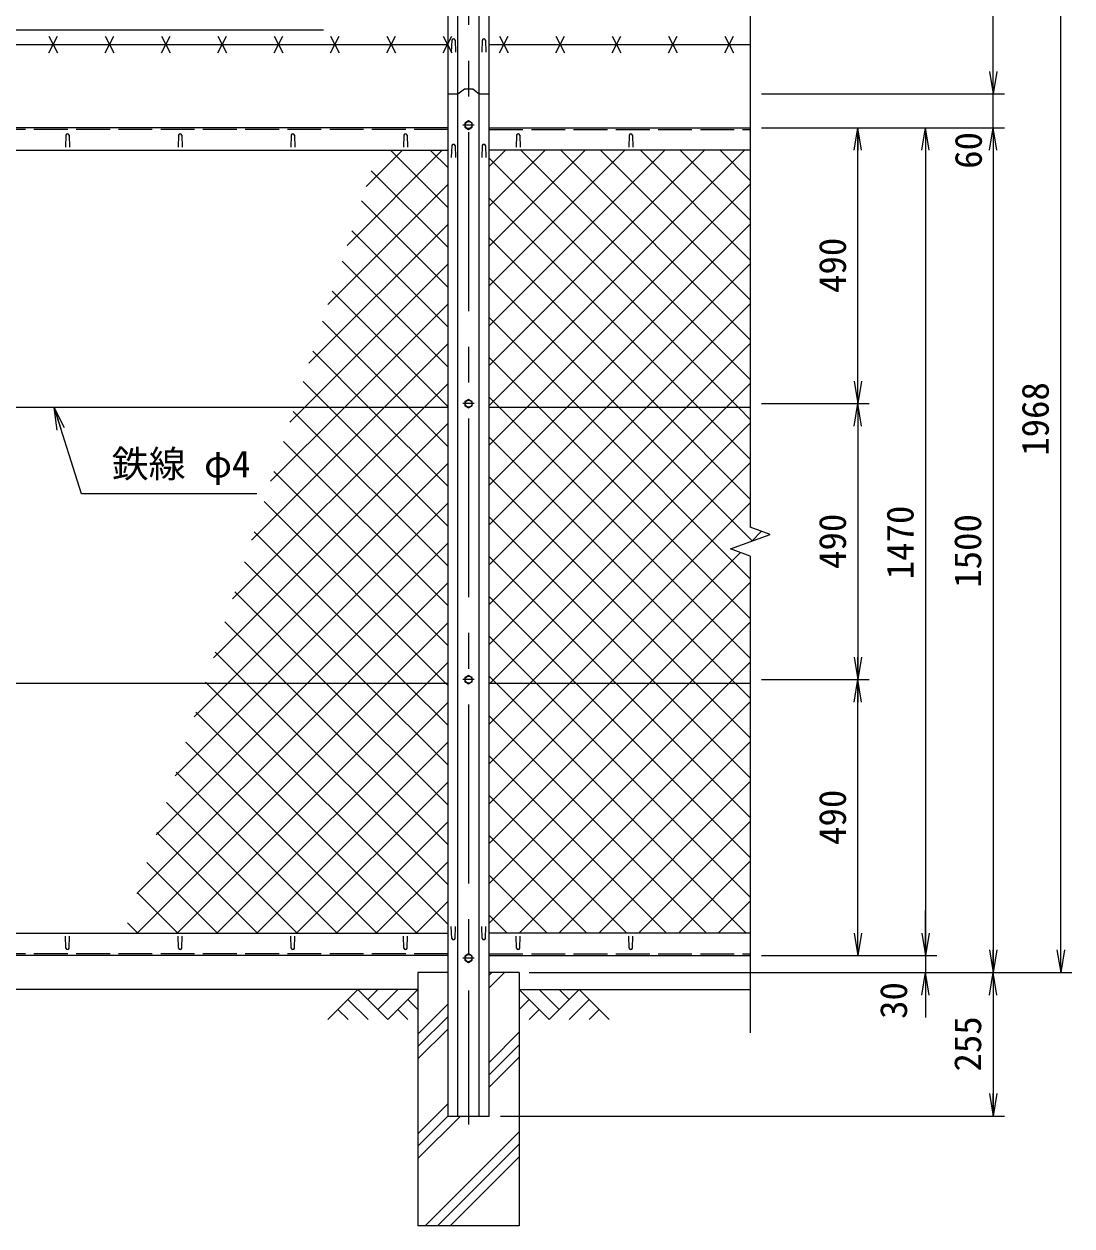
# Model space of a CAD drawing. Units: millimetres at full size. Extents: x -4200 to 4200, y -2970 to 2970.
# Drawn here: x -2174 to -314, y -656 to 1478 of the extents above; entities that cross this region are included whole.
import ezdxf
from ezdxf.enums import TextEntityAlignment as Align

# ---------------------------------------------------------------- set-up
doc = ezdxf.new("R2010")
doc.units = ezdxf.units.MM
doc.header["$LTSCALE"] = 10
doc.linetypes.add('DASHED', pattern=[7.5, 6, -1.5])
doc.linetypes.add('USER1', pattern=[50.8, 31.75, -6.35, 6.35, -6.35])
for name, color, linetype, lineweight in [('0-0_D-STR1', 1, 'Continuous', 18), ('0-1_D-BMK', 2, 'USER1', 13), ('0-2_D-STR-DIM', 7, 'Continuous', 13), ('0-3_D-STR3', 3, 'Continuous', 13), ('0-4_D-BGD', 7, 'Continuous', 18), ('0-5_D-STR4', 7, 'Continuous', 18), ('0-6_D-DCR-HCH', 7, 'Continuous', 13), ('0-7_D-STR-TXT', 7, 'Continuous', 13), ('0-8_0', 7, 'Continuous', 18), ('0-A_D-STR2', 7, 'Continuous', 13)]:
    doc.layers.add(name, color=color, linetype=linetype, lineweight=lineweight)
doc.styles.add('ＭＳ ゴシック', font='')
doc.styles.get('ＭＳ ゴシック').set_extended_font_data('MS Gothic')

# ---------------------------------------------------------------- blocks, each defined once
blk = doc.blocks.new('_Open')
at = {"layer": '0-8_0'}
blk.add_line((-10, 1.667), (0, 0), dxfattribs=at)
blk.add_lwpolyline([(-10, -1.667), (0, 0), (-10, 0)], dxfattribs=at)

msp = doc.modelspace()

# ---------------------------------------------------------------- linework, layer by layer
at = {"layer": '0-0_D-STR1'}
for p, q in [((-1421.47, -461.02), (-1421.47, 1761.82)), ((-1403.97, -461.02), (-1403.97, 1761.82)), ((-1365.97, -461.02), (-1365.97, 1761.82)), ((-1348.47, -461.02), (-1348.47, 1761.82)), ((-1414.97, 1449.53), (-1415.72, 1428.03)), ((-1408.97, 1449.53), (-1408.22, 1428.03)), ((-1360.97, 1449.53), (-1361.72, 1428.03)), ((-1354.97, 1449.53), (-1354.22, 1428.03)), ((-1421.47, 1293.98), (-3359.97, 1293.98)), ((-2099.97, 1280.85), (-2100.72, 1259.35)), ((-2093.97, 1280.85), (-2093.22, 1259.35)), ((-1899.97, 1280.85), (-1900.72, 1259.35)), ((-1893.97, 1280.85), (-1893.22, 1259.35)), ((-1699.97, 1280.85), (-1700.72, 1259.35)), ((-1693.97, 1280.85), (-1693.22, 1259.35)), ((-1499.97, 1280.85), (-1500.72, 1259.35)), ((-1493.97, 1280.85), (-1493.22, 1259.35)), ((-1348.47, 1293.98), (-884.97, 1293.98)), ((-1299.97, 1280.85), (-1300.72, 1259.35)), ((-1293.97, 1280.85), (-1293.22, 1259.35)), ((-1099.97, 1280.85), (-1100.72, 1259.35)), ((-1093.97, 1280.85), (-1093.22, 1259.35)), ((-1414.97, 1262.36), (-1415.72, 1240.86)), ((-1408.97, 1262.36), (-1408.22, 1240.86)), ((-1360.97, 1262.36), (-1361.72, 1240.86)), ((-1354.97, 1262.36), (-1354.22, 1240.86)), ((-3359.97, 1253.98), (-1421.47, 1253.98)), ((-884.97, 1253.98), (-1348.47, 1253.98)), ((-1414.97, -145.69), (-1415.72, -124.19)), ((-1408.97, -145.69), (-1408.22, -124.19)), ((-1360.97, -145.69), (-1361.72, -124.19)), ((-1354.97, -145.69), (-1354.22, -124.19)), ((-3359.97, -136.02), (-1421.47, -136.02)), ((-2099.97, -162.89), (-2100.72, -141.39)), ((-2093.97, -162.89), (-2093.22, -141.39)), ((-1899.97, -162.89), (-1900.72, -141.39)), ((-1893.97, -162.89), (-1893.22, -141.39)), ((-1699.97, -162.89), (-1700.72, -141.39)), ((-1693.97, -162.89), (-1693.22, -141.39)), ((-1499.97, -162.89), (-1500.72, -141.39)), ((-1493.97, -162.89), (-1493.22, -141.39)), ((-884.97, -136.02), (-1348.47, -136.02)), ((-1299.97, -162.89), (-1300.72, -141.39)), ((-1293.97, -162.89), (-1293.22, -141.39)), ((-1099.97, -162.89), (-1100.72, -141.39)), ((-1093.97, -162.89), (-1093.22, -141.39)), ((-1421.47, -176.02), (-3359.97, -176.02)), ((-1348.47, -176.02), (-884.97, -176.02)), ((-1421.47, -461.02), (-1348.47, -461.02))]:
    msp.add_line(p, q, dxfattribs=at)
at = {"layer": '0-0_D-STR1', "linetype": 'DASHED'}
for p, q in [((-1421.47, 1290.98), (-3359.97, 1290.98)), ((-1348.47, 1290.98), (-884.97, 1290.98)), ((-1421.47, -173.02), (-3359.97, -173.02)), ((-1348.47, -173.02), (-884.97, -173.02))]:
    msp.add_line(p, q, dxfattribs=at)
at = {"layer": '0-0_D-STR1'}
msp.add_lwpolyline([(-1421.47, 1353.98), (-1403.97, 1353.98), (-1392.47, 1362.85), (-1377.47, 1362.85), (-1365.97, 1353.98), (-1348.47, 1353.98)], dxfattribs=at)
for centre, start, end in [((-1411.97, 1448.28), 22.61986, 157.38014), ((-1357.97, 1448.28), 22.61986, 157.38014), ((-2096.97, 1279.6), 22.61986, 157.38014), ((-1896.97, 1279.6), 22.61986, 157.38014), ((-1696.97, 1279.6), 22.61986, 157.38014), ((-1496.97, 1279.6), 22.61986, 157.38014), ((-1296.97, 1279.6), 22.61986, 157.38014), ((-1096.97, 1279.6), 22.61986, 157.38014), ((-1411.97, 1261.11), 22.61986, 157.38014), ((-1357.97, 1261.11), 22.61986, 157.38014), ((-1411.97, -144.44), 202.61986, 337.38014), ((-1357.97, -144.44), 202.61986, 337.38014), ((-2096.97, -161.64), 202.61986, 337.38014), ((-1896.97, -161.64), 202.61986, 337.38014), ((-1696.97, -161.64), 202.61986, 337.38014), ((-1496.97, -161.64), 202.61986, 337.38014), ((-1296.97, -161.64), 202.61986, 337.38014), ((-1096.97, -161.64), 202.61986, 337.38014)]:
    msp.add_arc(centre, 3.25, start, end, dxfattribs=at)
at = {"layer": '0-1_D-BMK'}
for p, q in [((-1384.97, 1793.79), (-1384.97, -476.02)), ((-1374.97, 1298.48), (-1394.97, 1298.48)), ((-1374.97, 803.98), (-1394.97, 803.98)), ((-1374.97, 313.98), (-1394.97, 313.98)), ((-1374.97, -180.52), (-1394.97, -180.52))]:
    msp.add_line(p, q, dxfattribs=at)
at = {"layer": '0-2_D-STR-DIM'}
for p, q in [((-884.97, 1825.14), (-884.97, 584.63)), ((-453.93, 1353.98), (-453.93, 1761.82)), ((-333.93, -206.02), (-333.93, 1761.82)), ((-453.93, 1393.98), (-453.93, 1433.98)), ((-864.97, 1353.98), (-433.93, 1353.98)), ((-864.97, 1353.98), (-433.93, 1353.98)), ((-453.93, 1293.98), (-453.93, 1353.98)), ((-864.97, 1293.98), (-673.93, 1293.98)), ((-864.97, 1293.98), (-553.93, 1293.98)), ((-864.97, 1293.98), (-433.93, 1293.98)), ((-864.97, 1293.98), (-433.93, 1293.98)), ((-693.93, 803.98), (-693.93, 1293.98)), ((-573.93, 1293.98), (-573.93, -176.02)), ((-453.93, 1293.98), (-453.93, -206.02)), ((-453.93, 1253.98), (-453.93, 1213.98)), ((-864.97, 803.98), (-673.93, 803.98)), ((-864.97, 803.98), (-673.93, 803.98)), ((-693.93, 803.98), (-693.93, 313.98)), ((-849.74, 571.81), (-884.97, 584.63)), ((-920.21, 546.15), (-849.74, 571.81)), ((-884.97, 533.33), (-920.21, 546.15)), ((-884.97, 533.33), (-884.97, -313.33)), ((-864.97, 313.98), (-673.93, 313.98)), ((-864.97, 313.98), (-673.93, 313.98)), ((-693.93, -176.02), (-693.93, 313.98)), ((-573.93, -136.02), (-573.93, -96.02)), ((-864.97, -176.02), (-673.93, -176.02)), ((-864.97, -176.02), (-553.93, -176.02)), ((-864.97, -176.02), (-553.93, -176.02)), ((-573.93, -176.02), (-573.93, -206.02)), ((-1277.2, -206.02), (-433.93, -206.02)), ((-1274.97, -206.02), (-553.93, -206.02)), ((-1274.97, -206.02), (-433.93, -206.02)), ((-1274.97, -206.02), (-313.93, -206.02)), ((-453.93, -206.02), (-453.93, -461.02)), ((-573.93, -246.02), (-573.93, -286.02)), ((-1328.47, -461.02), (-433.93, -461.02))]:
    msp.add_line(p, q, dxfattribs=at)
at = {"layer": '0-3_D-STR3'}
for p, q in [((-2129.97, 1426.65), (-2114.97, 1456.65)), ((-2129.97, 1456.65), (-2114.97, 1426.65)), ((-2029.97, 1426.65), (-2014.97, 1456.65)), ((-2029.97, 1456.65), (-2014.97, 1426.65)), ((-1929.97, 1426.65), (-1914.97, 1456.65)), ((-1929.97, 1456.65), (-1914.97, 1426.65)), ((-1829.97, 1426.65), (-1814.97, 1456.65)), ((-1829.97, 1456.65), (-1814.97, 1426.65)), ((-1729.97, 1426.65), (-1714.97, 1456.65)), ((-1729.97, 1456.65), (-1714.97, 1426.65)), ((-1629.97, 1426.65), (-1614.97, 1456.65)), ((-1629.97, 1456.65), (-1614.97, 1426.65)), ((-1529.97, 1426.65), (-1514.97, 1456.65)), ((-1529.97, 1456.65), (-1514.97, 1426.65)), ((-1429.97, 1426.65), (-1414.97, 1456.65)), ((-1429.97, 1456.65), (-1414.97, 1426.65)), ((-1329.97, 1426.65), (-1314.97, 1456.65)), ((-1329.97, 1456.65), (-1314.97, 1426.65)), ((-1229.97, 1426.65), (-1214.97, 1456.65)), ((-1229.97, 1456.65), (-1214.97, 1426.65)), ((-1129.97, 1426.65), (-1114.97, 1456.65)), ((-1129.97, 1456.65), (-1114.97, 1426.65)), ((-1029.97, 1426.65), (-1014.97, 1456.65)), ((-1029.97, 1456.65), (-1014.97, 1426.65)), ((-929.97, 1426.65), (-914.97, 1456.65)), ((-929.97, 1456.65), (-914.97, 1426.65)), ((-3359.97, 1441.65), (-1421.47, 1441.65)), ((-1348.47, 1441.65), (-884.97, 1441.65)), ((-1384.97, 1305.99), (-1391.47, 1302.23)), ((-1391.47, 1302.23), (-1391.47, 1294.73)), ((-1378.47, 1302.23), (-1384.97, 1305.99)), ((-1378.47, 1294.73), (-1378.47, 1302.23)), ((-1391.47, 1294.73), (-1384.97, 1290.97)), ((-1384.97, 1290.97), (-1378.47, 1294.73)), ((-1421.47, 797.23), (-3359.97, 797.23)), ((-884.97, 797.23), (-1348.47, 797.23)), ((-1384.97, 321.49), (-1391.47, 317.73)), ((-1378.47, 317.73), (-1384.97, 321.49)), ((-1421.47, 307.23), (-3359.97, 307.23)), ((-1391.47, 317.73), (-1391.47, 310.23)), ((-1391.47, 310.23), (-1384.97, 306.47)), ((-1384.97, 306.47), (-1378.47, 310.23)), ((-1378.47, 310.23), (-1378.47, 317.73)), ((-884.97, 307.23), (-1348.47, 307.23)), ((-1384.97, -173.01), (-1391.47, -176.77)), ((-1391.47, -176.77), (-1391.47, -184.27)), ((-1391.47, -184.27), (-1384.97, -188.03)), ((-1378.47, -176.77), (-1384.97, -173.01)), ((-1384.97, -188.03), (-1378.47, -184.27)), ((-1378.47, -184.27), (-1378.47, -176.77))]:
    msp.add_line(p, q, dxfattribs=at)
msp.add_lwpolyline([(-1378.47, 807.73), (-1384.97, 811.49), (-1391.47, 807.73), (-1391.47, 800.23), (-1384.97, 796.47), (-1378.47, 800.23)], close=True, dxfattribs=at)
for centre in [(-1384.97, 1298.48), (-1384.97, 803.98), (-1384.97, 313.98), (-1384.97, -180.52)]:
    msp.add_circle(centre, 6.25, dxfattribs=at)
at = {"layer": '0-4_D-BGD'}
for p, q in [((-1474.97, -236.02), (-3294.97, -236.02)), ((-1294.97, -236.02), (-884.97, -236.02))]:
    msp.add_line(p, q, dxfattribs=at)
at = {"layer": '0-5_D-STR4'}
for p, q in [((-1474.97, -206.02), (-1474.97, -656.02)), ((-1421.47, -206.02), (-1474.97, -206.02)), ((-1294.97, -206.02), (-1348.47, -206.02)), ((-1294.97, -206.02), (-1294.97, -656.02)), ((-1294.97, -656.02), (-1474.97, -656.02))]:
    msp.add_line(p, q, dxfattribs=at)
at = {"layer": '0-6_D-DCR-HCH'}
for p, q in [((-1348.47, -233.08), (-1321.41, -206.02)), ((-1348.47, -210.98), (-1343.51, -206.02)), ((-1581.4, -236.02), (-1634.61, -289.23)), ((-1599.14, -253.76), (-1563.5, -289.23)), ((-1581.4, -236.02), (-1528.19, -289.23)), ((-1563.66, -253.76), (-1545.92, -236.02)), ((-1545.92, -271.5), (-1510.45, -236.02)), ((-1528.19, -289.23), (-1474.97, -236.02)), ((-1492.71, -253.76), (-1474.97, -271.41)), ((-1241.76, -289.23), (-1294.97, -236.02)), ((-1277.24, -253.76), (-1294.97, -271.41)), ((-1224.03, -271.5), (-1259.5, -236.02)), ((-1188.55, -236.02), (-1241.76, -289.23)), ((-1206.2, -253.85), (-1224.03, -236.02)), ((-1170.81, -253.76), (-1206.45, -289.23)), ((-1188.55, -236.02), (-1135.34, -289.23)), ((-1616.87, -271.5), (-1599.05, -289.23)), ((-1510.45, -271.5), (-1492.63, -289.23)), ((-1474.97, -315.39), (-1421.47, -261.89)), ((-1259.5, -271.5), (-1277.32, -289.23)), ((-1153.08, -271.5), (-1170.89, -289.23)), ((-1474.97, -337.48), (-1421.47, -283.98)), ((-1474.97, -359.58), (-1421.47, -306.08)), ((-1348.47, -365.66), (-1294.97, -312.16)), ((-1348.47, -387.76), (-1294.97, -334.26)), ((-1348.47, -409.86), (-1294.97, -356.36)), ((-1474.97, -492.16), (-1421.47, -438.66)), ((-1474.97, -514.26), (-1421.47, -460.76)), ((-1474.97, -536.36), (-1399.64, -461.02)), ((-1462.05, -656.02), (-1294.97, -488.94)), ((-1439.96, -656.02), (-1294.97, -511.04)), ((-1417.86, -656.02), (-1294.97, -533.14))]:
    msp.add_line(p, q, dxfattribs=at)
at = {"layer": '0-7_D-STR-TXT'}
for points in [[(-1642.55, 1467.23), (-2340.42, 1467.23), (-2393.31, 1295.89)], [(-1760.92, 643.6), (-2072.25, 643.6), (-2120.34, 795.32)]]:
    msp.add_lwpolyline(points, dxfattribs=at)
at = {"layer": '0-A_D-STR2'}
for p, q in [((-1600.7, 1084.93), (-1431.66, 1253.98)), ((-1566.78, 1189.56), (-1502.37, 1253.98)), ((-1421.47, 1151.83), (-1523.62, 1253.98)), ((-1421.47, 1222.54), (-1452.91, 1253.98)), ((-1348.47, 1225.07), (-1319.56, 1253.98)), ((-1348.47, 1154.35), (-1248.85, 1253.98)), ((-1348.47, 1083.64), (-1178.14, 1253.98)), ((-1348.47, 1012.93), (-1107.43, 1253.98)), ((-1348.47, 942.22), (-1036.72, 1253.98)), ((-1348.47, 871.51), (-966.01, 1253.98)), ((-1348.47, 800.8), (-895.3, 1253.98)), ((-906.12, 797.23), (-1348.47, 1239.58)), ((-884.97, 846.79), (-1292.16, 1253.98)), ((-884.97, 917.5), (-1221.45, 1253.98)), ((-884.97, 988.21), (-1150.74, 1253.98)), ((-884.97, 1058.92), (-1080.03, 1253.98)), ((-884.97, 1129.63), (-1009.32, 1253.98)), ((-884.97, 1200.34), (-938.61, 1253.98)), ((-1421.47, 1081.12), (-1557.76, 1217.4)), ((-1634.62, 980.31), (-1421.47, 1193.45)), ((-1281.34, 797.23), (-884.97, 1193.59)), ((-1421.47, 1010.41), (-1575.07, 1164)), ((-976.84, 797.23), (-1348.47, 1168.87)), ((-1668.53, 875.68), (-1421.47, 1122.74)), ((-1421.47, 939.7), (-1592.38, 1110.6)), ((-1210.63, 797.23), (-884.97, 1122.88)), ((-1047.55, 797.23), (-1348.47, 1098.16)), ((-1676.27, 797.23), (-1421.47, 1052.03)), ((-1421.47, 868.99), (-1609.69, 1057.2)), ((-1139.91, 797.23), (-884.97, 1052.17)), ((-1421.47, 798.28), (-1627, 1003.8)), ((-1605.56, 797.23), (-1421.47, 981.32)), ((-1069.2, 797.23), (-884.97, 981.46)), ((-1491.14, 797.23), (-1644.31, 950.4)), ((-1188.97, 797.23), (-1348.47, 956.74)), ((-1561.85, 797.23), (-1661.62, 897)), ((-1534.85, 797.23), (-1421.47, 910.61)), ((-998.49, 797.23), (-884.97, 910.75)), ((-1259.68, 797.23), (-1348.47, 886.03)), ((-1632.56, 797.23), (-1678.93, 843.6)), ((-1464.14, 797.23), (-1421.47, 839.9)), ((-927.78, 797.23), (-884.97, 840.04)), ((-1330.39, 797.23), (-1348.47, 815.32)), ((-1804.2, 457.17), (-1464.14, 797.23)), ((-1770.28, 561.8), (-1534.85, 797.23)), ((-1736.37, 666.43), (-1605.56, 797.23)), ((-1702.45, 771.05), (-1676.27, 797.23)), ((-1421.47, 515.44), (-1696.24, 790.2)), ((-1421.47, 586.15), (-1632.56, 797.23)), ((-1421.47, 656.86), (-1561.85, 797.23)), ((-1421.47, 727.57), (-1491.14, 797.23)), ((-1348.47, 730.09), (-1281.34, 797.23)), ((-1348.47, 659.38), (-1210.63, 797.23)), ((-1348.47, 588.67), (-1139.91, 797.23)), ((-1348.47, 517.96), (-1069.2, 797.23)), ((-1348.47, 447.25), (-998.49, 797.23)), ((-1348.47, 376.54), (-927.78, 797.23)), ((-884.97, 351.82), (-1330.39, 797.23)), ((-884.97, 422.53), (-1259.68, 797.23)), ((-884.97, 493.24), (-1188.97, 797.23)), ((-884.97, 634.66), (-1047.55, 797.23)), ((-884.97, 705.37), (-976.84, 797.23)), ((-884.97, 776.08), (-906.12, 797.23)), ((-1838.11, 352.55), (-1421.47, 769.19)), ((-1347.07, 307.23), (-884.97, 769.33)), ((-1421.47, 444.72), (-1713.55, 736.8)), ((-911.1, 307.23), (-1348.47, 744.6)), ((-1812.72, 307.23), (-1421.47, 698.47)), ((-1421.47, 374.01), (-1730.86, 683.4)), ((-1276.36, 307.23), (-884.97, 698.62)), ((-981.81, 307.23), (-1348.47, 673.89)), ((-1425.4, 307.23), (-1748.17, 630)), ((-1742.01, 307.23), (-1421.47, 627.76)), ((-1205.65, 307.23), (-884.97, 627.91)), ((-1052.52, 307.23), (-1348.47, 603.18)), ((-1496.11, 307.23), (-1765.48, 576.6)), ((-882.17, 560), (-864.86, 577.31)), ((-1671.3, 307.23), (-1421.47, 557.05)), ((-1566.82, 307.23), (-1782.79, 523.2)), ((-1123.23, 307.23), (-1348.47, 532.47)), ((-1637.53, 307.23), (-1800.1, 469.8)), ((-1600.59, 307.23), (-1421.47, 486.34)), ((-1064.23, 307.23), (-884.97, 486.48)), ((-1193.94, 307.23), (-1348.47, 461.76)), ((-1708.24, 307.23), (-1817.41, 416.4)), ((-1529.88, 307.23), (-1421.47, 415.63)), ((-993.52, 307.23), (-884.97, 415.77)), ((-1264.65, 307.23), (-1348.47, 391.05)), ((-1778.95, 307.23), (-1834.73, 363)), ((-1459.17, 307.23), (-1421.47, 344.92)), ((-922.81, 307.23), (-884.97, 345.06)), ((-1973.78, -65.96), (-1600.59, 307.23)), ((-1973.13, -136.02), (-1529.88, 307.23)), ((-1939.86, 38.67), (-1671.3, 307.23)), ((-1905.95, 143.29), (-1742.01, 307.23)), ((-1902.42, -136.02), (-1459.17, 307.23)), ((-1872.03, 247.92), (-1812.72, 307.23)), ((-1849.66, 307.23), (-1852.04, 309.6)), ((-1421.47, -120.96), (-1849.66, 307.23)), ((-1421.47, -50.25), (-1778.95, 307.23)), ((-1421.47, 20.46), (-1708.24, 307.23)), ((-1421.47, 91.17), (-1637.53, 307.23)), ((-1421.47, 161.88), (-1566.82, 307.23)), ((-1421.47, 232.59), (-1496.11, 307.23)), ((-1421.47, 303.3), (-1425.4, 307.23)), ((-1348.47, 305.83), (-1347.07, 307.23)), ((-1348.47, 235.12), (-1276.36, 307.23)), ((-1348.47, 164.41), (-1205.65, 307.23)), ((-1348.47, 22.98), (-1064.23, 307.23)), ((-1348.47, -47.73), (-993.52, 307.23)), ((-1348.47, -118.44), (-922.81, 307.23)), ((-884.97, -72.45), (-1264.65, 307.23)), ((-884.97, -1.74), (-1193.94, 307.23)), ((-884.97, 68.97), (-1123.23, 307.23)), ((-884.97, 139.68), (-1052.52, 307.23)), ((-884.97, 210.39), (-981.81, 307.23)), ((-884.97, 281.1), (-911.1, 307.23)), ((-1477.13, -136.02), (-1869.35, 256.2)), ((-1831.71, -136.02), (-1421.47, 274.21)), ((-1295.35, -136.02), (-884.97, 274.35)), ((-962.82, -136.02), (-1348.47, 249.63)), ((-1547.84, -136.02), (-1886.66, 202.8)), ((-1761, -136.02), (-1421.47, 203.5)), ((-1224.64, -136.02), (-884.97, 203.64)), ((-1033.53, -136.02), (-1348.47, 178.92)), ((-1618.55, -136.02), (-1903.97, 149.4)), ((-1690.28, -136.02), (-1421.47, 132.79)), ((-1153.93, -136.02), (-884.97, 132.93)), ((-1104.25, -136.02), (-1348.47, 108.21)), ((-1689.26, -136.02), (-1921.28, 96)), ((-1619.57, -136.02), (-1421.47, 62.08)), ((-1083.21, -136.02), (-884.97, 62.22)), ((-1759.97, -136.02), (-1938.59, 42.6)), ((-1174.96, -136.02), (-1348.47, 37.5)), ((-1830.68, -136.02), (-1955.9, -10.8)), ((-1548.86, -136.02), (-1421.47, -8.63)), ((-1012.5, -136.02), (-884.97, -8.49)), ((-1245.67, -136.02), (-1348.47, -33.21)), ((-1901.39, -136.02), (-1973.21, -64.2)), ((-1478.15, -136.02), (-1421.47, -79.34)), ((-941.79, -136.02), (-884.97, -79.2)), ((-1316.38, -136.02), (-1348.47, -103.92)), ((-1972.1, -136.02), (-1990.52, -117.6))]:
    msp.add_line(p, q, dxfattribs=at)
for points in [[(-881.33, 560.31), (-1118.26, 797.23), (-1348.47, 1027.45)], [(-1348.47, 93.69), (-1134.94, 307.23), (-902.47, 539.7)], [(-892.11, -136.02), (-1335.36, 307.23), (-1348.47, 320.34)]]:
    msp.add_lwpolyline(points, dxfattribs=at)

# ---------------------------------------------------------------- block references
at = {"layer": '0-2_D-STR-DIM', "xscale": 4, "yscale": 4}
for p, rotation in [((-453.93, 1353.98), 270), ((-453.93, 1353.98), 270), ((-693.93, 1293.98), 90), ((-573.93, 1293.98), 90), ((-453.93, 1293.98), 90), ((-453.93, 1293.98), 90), ((-693.93, 803.98), 270), ((-693.93, 803.98), 90), ((-693.93, 313.98), 270), ((-693.93, 313.98), 90), ((-693.93, -176.02), 270), ((-573.93, -176.02), 270), ((-573.93, -176.02), 270), ((-453.93, -206.02), 270), ((-333.93, -206.02), 270), ((-573.93, -206.02), 90), ((-453.93, -206.02), 90), ((-453.93, -461.02), 270)]:
    msp.add_blockref('_Open', p, dxfattribs=dict(at, rotation=rotation))
at = {"layer": '0-7_D-STR-TXT', "xscale": 4, "yscale": 4, "rotation": 107.58773}
msp.add_blockref('_Open', (-2120.95, 797.23), dxfattribs=at)

# ---------------------------------------------------------------- texts
at = {"layer": '0-2_D-STR-DIM', "style": 'ＭＳ ゴシック'}
for s, p in [('60', (-459.53, 1220.89)), ('490', (-700.68, 1000.48)), ('1968', (-340.68, 711.36)), ('1470', (-580.68, 492.06)), ('490', (-700.68, 510.48)), ('1500', (-460.68, 477.06)), ('490', (-700.68, 20.48)), ('30', (-592.19, -288.45)), ('255', (-460.68, -381.89))]:
    msp.add_text(s, height=48.09, rotation=90, dxfattribs=at).set_placement(p, align=Align.BOTTOM_LEFT)
at = {"layer": '0-7_D-STR-TXT', "style": 'ＭＳ ゴシック'}
msp.add_text('鉄線 φ4', height=48.09, dxfattribs=at).set_placement((-2018.53, 658.47), align=Align.BOTTOM_LEFT)

doc.saveas('drawing.dxf')
